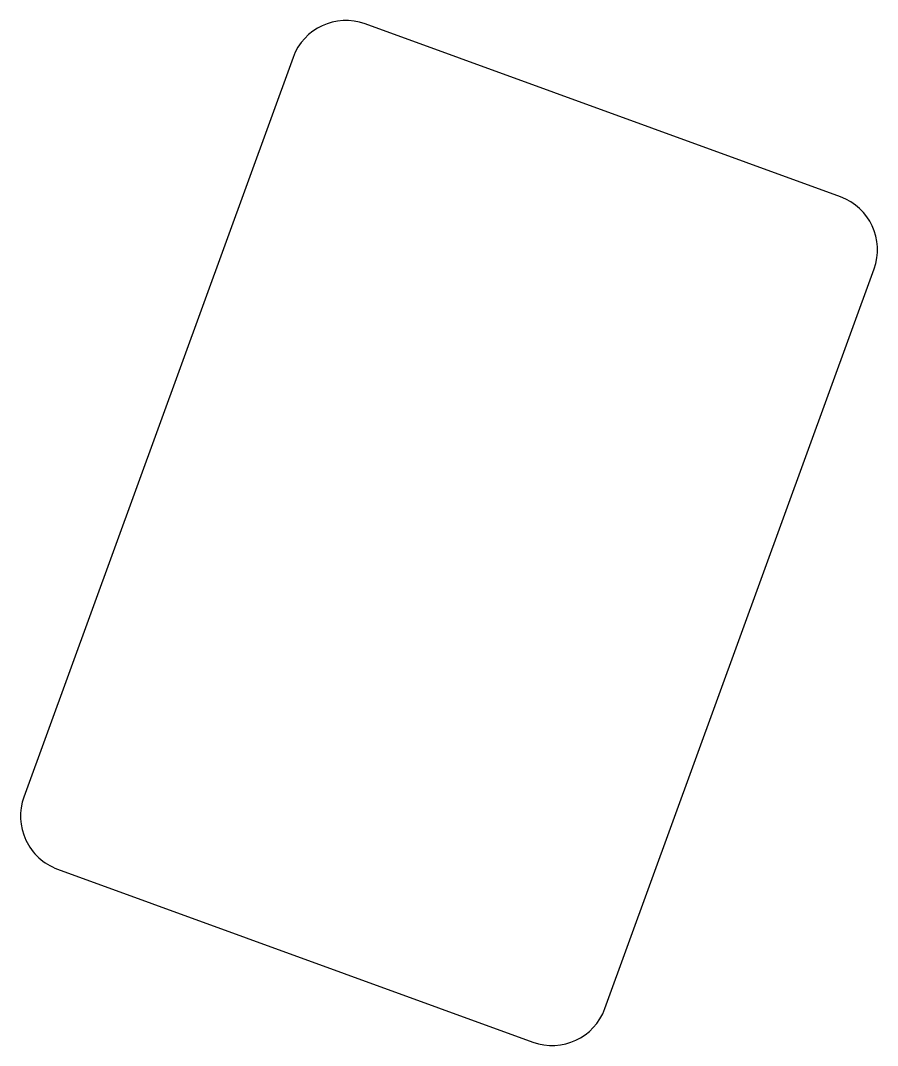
# Model space of a CAD drawing. Header units: millimetres. Extents: x 96.5 to 126.9, y -23.3 to 13.2.
import ezdxf

# ---------------------------------------------------------------- set-up
doc = ezdxf.new("R2010")
doc.units = ezdxf.units.MM

msp = doc.modelspace()

# ---------------------------------------------------------------- linework, layer by layer
for p, q in [((125.63, 6.907), (108.715, 13.064)), ((106.152, 11.868), (96.575, -14.443)), ((117.249, -21.968), (126.825, 4.344)), ((97.771, -17.007), (114.685, -23.163))]:
    msp.add_line(p, q)
for centre, start, end in [((108.031, 11.184), 70, 160), ((124.946, 5.028), 340, 70), ((98.455, -15.127), 160, 250), ((115.369, -21.284), 250, 340)]:
    msp.add_arc(centre, 2, start, end)

doc.saveas('drawing.dxf')
